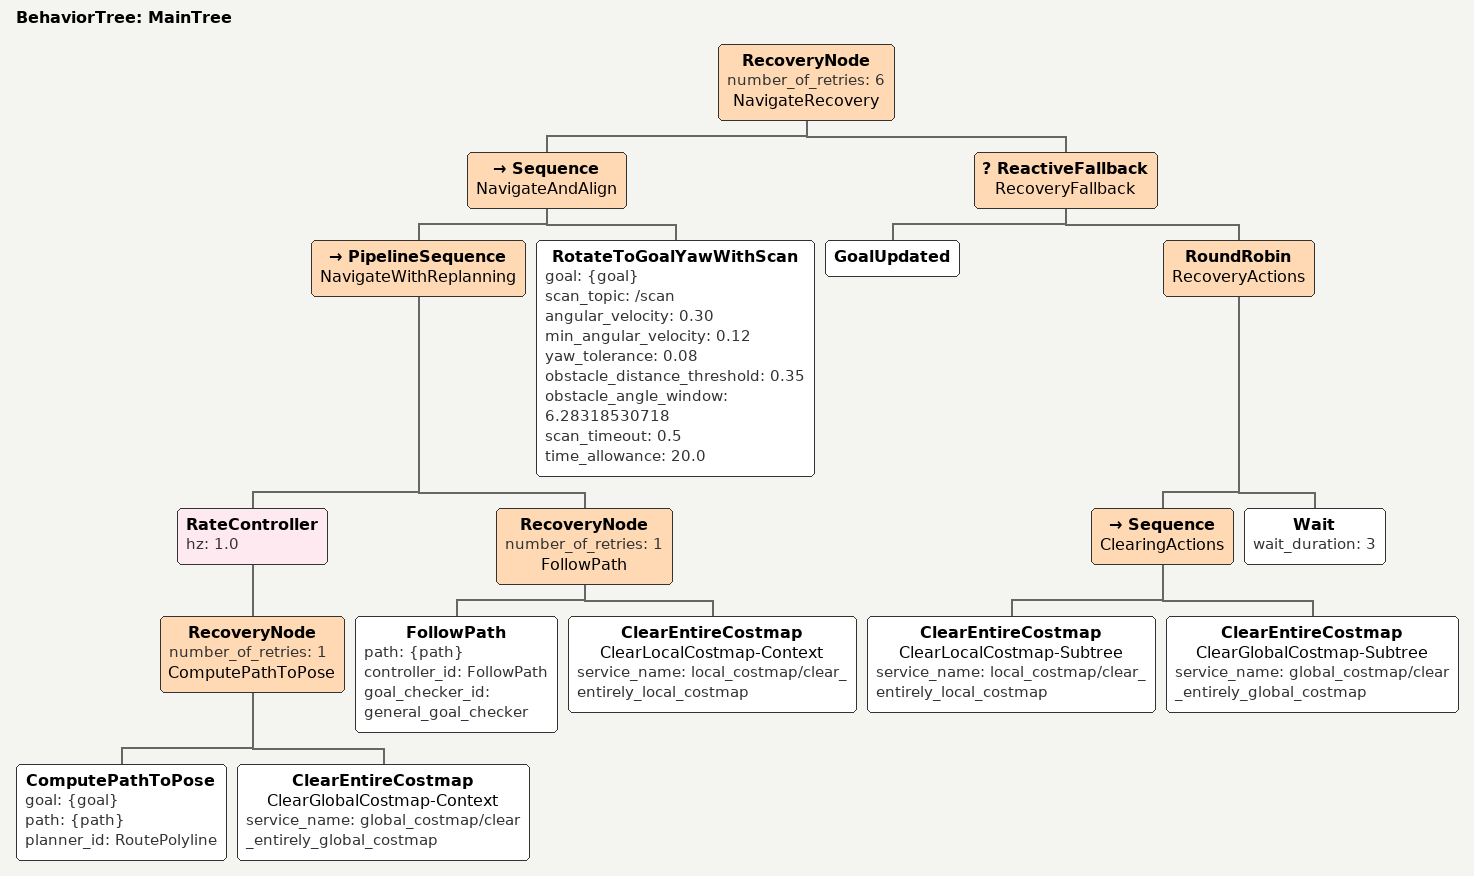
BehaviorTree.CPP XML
<root main_tree_to_execute="MainTree">
  <BehaviorTree ID="MainTree">
    <RecoveryNode number_of_retries="6" name="NavigateRecovery">
      <Sequence name="NavigateAndAlign">
        <PipelineSequence name="NavigateWithReplanning">
          <RateController hz="1.0">
            <RecoveryNode number_of_retries="1" name="ComputePathToPose">
              <ComputePathToPose goal="{goal}" path="{path}" planner_id="RoutePolyline"/>
              <ClearEntireCostmap name="ClearGlobalCostmap-Context" service_name="global_costmap/clear_entirely_global_costmap"/>
            </RecoveryNode>
          </RateController>
          <RecoveryNode number_of_retries="1" name="FollowPath">
            <FollowPath path="{path}" controller_id="FollowPath"
                        goal_checker_id="general_goal_checker"/>
            <ClearEntireCostmap name="ClearLocalCostmap-Context" service_name="local_costmap/clear_entirely_local_costmap"/>
          </RecoveryNode>
        </PipelineSequence>

        <RotateToGoalYawWithScan
          goal="{goal}"
          scan_topic="/scan"
          angular_velocity="0.30"
          min_angular_velocity="0.12"
          yaw_tolerance="0.08"
          obstacle_distance_threshold="0.35"
          obstacle_angle_window="6.28318530718"
          scan_timeout="0.5"
          time_allowance="20.0"/>
      </Sequence>
      <ReactiveFallback name="RecoveryFallback">
        <GoalUpdated/>
        <RoundRobin name="RecoveryActions">
          <Sequence name="ClearingActions">
            <ClearEntireCostmap name="ClearLocalCostmap-Subtree" service_name="local_costmap/clear_entirely_local_costmap"/>
            <ClearEntireCostmap name="ClearGlobalCostmap-Subtree" service_name="global_costmap/clear_entirely_global_costmap"/>
          </Sequence>
          <Wait wait_duration="3"/>
        </RoundRobin>
      </ReactiveFallback>
    </RecoveryNode>
  </BehaviorTree>
</root>
